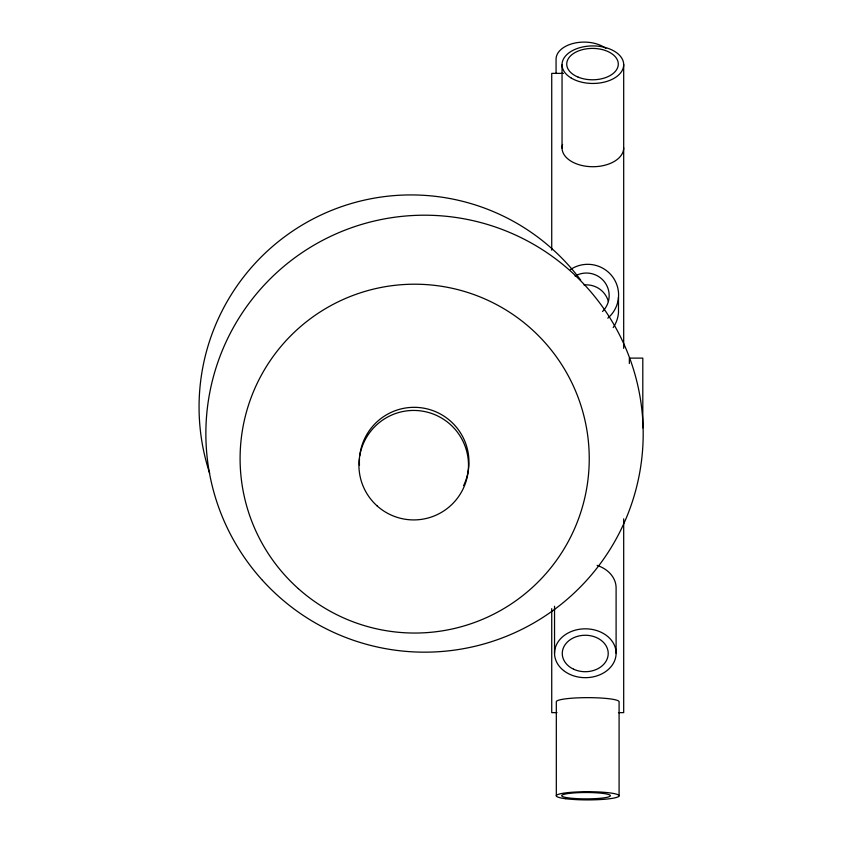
<?xml version="1.0" encoding="UTF-8"?>
<svg xmlns="http://www.w3.org/2000/svg" width="842" height="842" viewBox="0 0 842 842"><rect width="100%" height="100%" fill="white"/><g stroke="black" fill="none" stroke-linecap="round" stroke-linejoin="round"><path stroke-width="1.26" d="M563.509 73.37L551.731 73.37L551.731 250.169M556.962 712.637L551.731 712.637L551.731 608.64M618.46 712.637L623.69 712.637L623.69 518.851M642.804 427.883L642.804 358.113L629.353 358.113L629.353 363.533M623.69 64.508L623.69 348.356M619.091 795.806L619.091 701.744A31.386 4.094 0 0 0 587.705 697.65A31.386 4.094 0 0 0 556.32 701.744L556.32 795.806M618.491 297.279L618.491 312.635A30.88 30.607 0 0 1 613.187 327.57M616.102 653.245L616.102 587.948A30.775 24.418 0 0 0 597.104 565.382M562.046 64.866L562.046 148.129M556.067 73.538L556.067 59.161A28.028 17.061 0 0 1 574.739 43.079A28.028 17.061 0 0 1 605.872 48.426M554.541 606.229L554.541 653.245M623.69 147.771A30.828 18.766 0 0 1 590.137 166.642A30.828 18.766 0 0 1 562.582 144.466M209.7 473.351A212.005 211.826 -73.1 0 1 580.685 280.06M359.713 455.996A54.793 54.741 8.3 0 1 429.178 409.423A54.793 54.741 8.3 0 1 463.637 485.602M359.46 465.11A54.793 54.741 8.3 0 1 359.492 458.606M570.371 269.598A30.88 30.607 0 0 1 612.25 276.344A30.88 30.607 0 0 1 607.798 318.171M575.054 276.05A22.745 22.545 0 0 1 602.535 311.487M584.032 284.985A22.745 22.545 0 0 1 608.398 301.552M571.276 78.085A30.828 18.766 0 0 0 622.722 69.37A30.828 18.766 0 0 0 584.601 46.605A30.828 18.766 0 0 0 571.276 78.085M578.17 77.138A25.786 15.693 0 0 0 618.238 65.139A25.786 15.693 0 0 0 581.138 50.015A25.786 15.693 0 0 0 578.17 77.138M262.462 580.317A218.667 218.478 8.3 0 0 632.689 500.632A218.667 218.478 8.3 0 0 378.437 220.099A218.667 218.478 8.3 0 0 262.462 580.317M298.31 588.621A174.578 174.42 8.3 0 0 585.548 494.349A174.578 174.42 8.3 0 0 360.155 292.911A174.578 174.42 8.3 0 0 298.31 588.621M377.195 505.979A54.793 54.741 8.3 0 0 467.342 476.393A54.793 54.741 8.3 0 0 396.603 413.169A54.793 54.741 8.3 0 0 377.195 505.979M565.519 798.7A31.386 4.094 0 0 0 618.028 796.869A31.386 4.094 0 0 0 579.591 791.848A31.386 4.094 0 0 0 565.519 798.7M573.865 798.448A24.344 3.179 0 0 0 610.387 795.701A24.344 3.179 0 0 0 573.865 792.943A24.344 3.179 0 0 0 573.865 798.448M563.561 670.516A30.775 24.418 0 0 0 615.06 659.57A30.775 24.418 0 0 0 577.359 629.658A30.775 24.418 0 0 0 563.561 670.516M573.612 669.201A22.966 18.219 0 0 0 608.219 653.624A22.966 18.219 0 0 0 573.907 637.636A22.966 18.219 0 0 0 573.612 669.201"/></g></svg>
